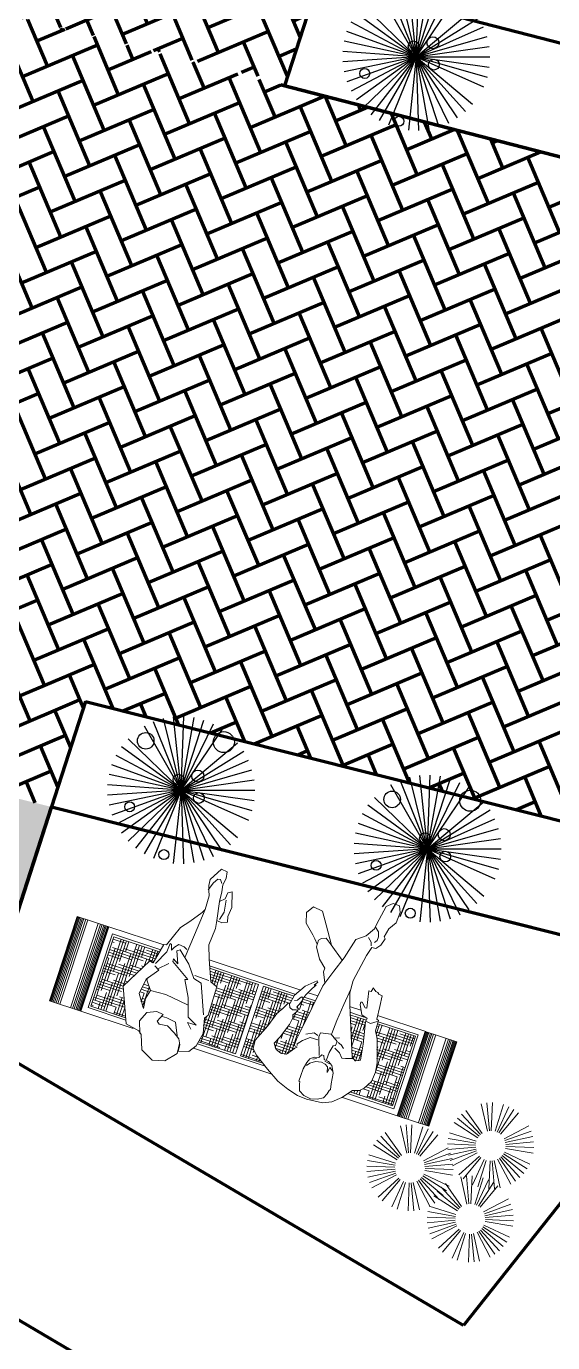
# Model space of a CAD drawing. Header units: millimetres. Extents: x 111 to 1506, y 14 to 566.
# Drawn here: x 237.28 to 240.85, y 142.36 to 151.29 of the extents above; entities that cross this region are included whole.
import ezdxf

# ---------------------------------------------------------------- set-up
doc = ezdxf.new("R2010")
doc.units = ezdxf.units.MM
doc.layers.add('FURN', color=253, linetype='Continuous')
for name, color, linetype, lineweight in [('G', 254, 'Continuous', 5), ('mobiliario', 45, 'Continuous', 13), ('PALMERAS114', 114, 'Continuous', 5), ('trazado', 253, 'Continuous', 5)]:
    doc.layers.add(name, color=color, linetype=linetype, lineweight=lineweight)
doc.styles.add('ATTR', font='romans.shx', dxfattribs={"width": 0.8, "height": 2.52})
pattern_1 = [(22.914772, (797.12783, 1599.99595), (0.097837146, 0.241122153), [0.552, -0.184]), (112.914772, (797.29731, 1600.0676), (0.097837146, 0.241122153), [0.552, -0.184])]
pattern_2 = [(360, (2.309277, 33.903915), (0.05, 0.0125), [0.2, -0.1]), (90, (2.309277, 33.903915), (-0.0125, -0.05), [0.2, -0.1])]

# ---------------------------------------------------------------- blocks, each defined once
blk = doc.blocks.new('EVG7')
for p, q in [((-6.6, 19.1), (-16.7, 56.9)), ((-3.9, 19.7), (-9, 58.4)), ((1.6, 19.7), (6.7, 58.4)), ((4.2, 19.1), (14.4, 56.9)), ((-16, 13.7), (-43.6, 41.3)), ((-13.8, 15.4), (-37.7, 46.5)), ((-11.6, 17), (-31.2, 50.9)), ((-9.2, 18.3), (-24.1, 54.3)), ((6.9, 18.3), (21.8, 54.3)), ((9.3, 17), (28.8, 50.9)), ((-20.6, 7), (-56.6, 21.9)), ((-17.8, 11.7), (-48.8, 35.4)), ((15.5, 11.7), (46.4, 35.4)), ((17, 9.4), (50.8, 28.9)), ((18.2, 7), (54.3, 21.9)), ((-21.6, 4.4), (-59.1, 14.4)), ((19.8, 1.7), (58.3, 6.7)), ((-22.2, -1.1), (-61.2, -1.1)), ((-22.2, -3.8), (-60.7, -8.9)), ((-20.6, -9.1), (-56.6, -24)), ((-19.4, -11.6), (-53.1, -31.1)), ((-17.8, -13.9), (-48.8, -37.6)), ((-13.8, -17.6), (-37.7, -48.7)), ((11.5, -17.6), (35.3, -48.7)), ((13.6, -15.9), (41.2, -43.5)), ((15.5, -13.9), (46.4, -37.6)), ((19.3, -6.6), (56.8, -16.6)), ((19.8, -1.1), (58.8, -1.1)), ((19.8, -3.8), (58.3, -8.9)), ((-11.6, -19.2), (-31.2, -53)), ((-9.2, -20.5), (-24.1, -56.5)), ((-6.6, -21.3), (-16.7, -59)), ((-3.9, -21.8), (-9, -60.6)), ((-1.2, -22.1), (-1.2, -61.1)), ((4.2, -21.3), (14.4, -59)), ((6.9, -20.5), (21.8, -56.5)), ((9.3, -19.2), (28.8, -53))]:
    blk.add_line(p, q)
at = {"style": 'ATTR', "width": 0.8, "flags": 9}
blk.add_attdef('ESTCODE', (0, 0), '', height=0.7, dxfattribs=at)
blk = doc.blocks.new('persona 1')
at = {"layer": 'mobiliario', "color": 32, "lineweight": 9}
for p, q in [((768301.7749, 8993267.2519), (768301.8256, 8993267.2761)), ((768301.8256, 8993267.2761), (768301.9237, 8993267.285)), ((768301.8629, 8993267.2653), (768301.902, 8993267.2743)), ((768301.902, 8993267.2743), (768301.9465, 8993267.2687)), ((768301.9237, 8993267.285), (768301.983, 8993267.28)), ((768301.983, 8993267.28), (768302.0501, 8993267.263)), ((768301.6781, 8993267.1494), (768301.7249, 8993267.208)), ((768301.7249, 8993267.208), (768301.7749, 8993267.2519)), ((768301.8117, 8993267.1918), (768301.8158, 8993267.2141)), ((768301.8158, 8993267.2141), (768301.8293, 8993267.2442)), ((768301.8293, 8993267.2442), (768301.8629, 8993267.2653)), ((768301.9465, 8993267.2687), (768301.9793, 8993267.2503)), ((768301.9793, 8993267.2503), (768301.9931, 8993267.2114)), ((768301.9931, 8993267.2114), (768301.9962, 8993267.1968)), ((768301.9962, 8993267.1968), (768302.0011, 8993267.197)), ((768302.0011, 8993267.197), (768302.0001, 8993267.16)), ((768302.0501, 8993267.263), (768302.1202, 8993267.2363)), ((768302.1202, 8993267.2363), (768302.2033, 8993267.1879)), ((768301.6155, 8993267.1124), (768301.6392, 8993267.1355)), ((768301.6392, 8993267.1355), (768301.6781, 8993267.1494)), ((768301.8047, 8993267.1841), (768301.8117, 8993267.1918)), ((768301.8134, 8993267.1499), (768301.8047, 8993267.1841)), ((768301.8202, 8993267.0866), (768301.8134, 8993267.1499)), ((768301.9994, 8993267.118), (768301.9912, 8993267.0758)), ((768302.0001, 8993267.16), (768301.9994, 8993267.118)), ((768302.2033, 8993267.1879), (768302.2944, 8993267.1275)), ((768302.2944, 8993267.1275), (768302.3227, 8993267.0966)), ((768301.5807, 8993267.0001), (768301.5856, 8993267.0619)), ((768301.5856, 8993267.0619), (768301.6155, 8993267.1124)), ((768301.8423, 8993267.0452), (768301.8202, 8993267.0866)), ((768301.8284, 8993267.0738), (768301.8498, 8993267.0601)), ((768301.87, 8993267.029), (768301.8423, 8993267.0452)), ((768301.8498, 8993267.0601), (768301.8567, 8993267.0937)), ((768301.8567, 8993267.0937), (768301.8643, 8993267.0607)), ((768301.8603, 8993267.04), (768301.8922, 8993267.0329)), ((768301.8643, 8993267.0607), (768301.8835, 8993267.049)), ((768301.8835, 8993267.049), (768301.9085, 8993267.0459)), ((768301.9085, 8993267.0459), (768301.9436, 8993267.0535)), ((768301.9436, 8993267.0535), (768301.9719, 8993267.0734)), ((768301.9438, 8993267.0333), (768301.9633, 8993267.0441)), ((768301.98, 8993267.0483), (768301.9586, 8993267.0301)), ((768301.9719, 8993267.0734), (768301.9877, 8993267.0927)), ((768301.9912, 8993267.0758), (768301.98, 8993267.0483)), ((768302.1221, 8993267.0663), (768302.0872, 8993267.0156)), ((768302.1564, 8993267.0702), (768302.1221, 8993267.0663)), ((768302.1913, 8993267.0593), (768302.1564, 8993267.0702)), ((768302.2148, 8993267.0257), (768302.1913, 8993267.0593)), ((768302.3273, 8993267.045), (768302.2823, 8993266.9397)), ((768302.3227, 8993267.0966), (768302.3273, 8993267.045)), ((768301.5904, 8993266.9438), (768301.5807, 8993267.0001)), ((768301.7196, 8993266.9737), (768301.6906, 8993266.9602)), ((768301.6906, 8993266.9602), (768301.7043, 8993266.8646)), ((768301.7423, 8993266.9598), (768301.7196, 8993266.9737)), ((768301.7351, 8993266.9642), (768301.7785, 8993266.9785)), ((768301.8551, 8993266.6662), (768301.7423, 8993266.9598)), ((768301.7785, 8993266.9785), (768301.8004, 8993266.9843)), ((768301.8004, 8993266.9843), (768301.8237, 8993266.9582)), ((768301.8237, 8993266.9582), (768301.8589, 8993266.9399)), ((768301.8971, 8993267.0249), (768301.87, 8993267.029)), ((768301.882, 8993266.9753), (768301.8715, 8993266.9305)), ((768301.8851, 8993267.0222), (768301.882, 8993266.9753)), ((768301.908, 8993267.0035), (768301.8971, 8993267.0249)), ((768301.9199, 8993267.0024), (768301.908, 8993267.0035)), ((768301.9318, 8993267.0237), (768301.9199, 8993267.0024)), ((768301.9586, 8993267.0301), (768301.9318, 8993267.0237)), ((768301.9711, 8993266.905), (768301.9347, 8993267.0119)), ((768302.0194, 8993266.9267), (768302.0575, 8993266.9578)), ((768302.0575, 8993266.9578), (768302.081, 8993266.9858)), ((768302.0872, 8993267.0156), (768302.0753, 8993267.0053)), ((768302.0753, 8993267.0053), (768302.0952, 8993267.0012)), ((768302.081, 8993266.9858), (768302.0782, 8993266.9956)), ((768302.0943, 8993266.9617), (768302.0849, 8993266.8899)), ((768302.0952, 8993267.0012), (768302.0943, 8993266.9617)), ((768302.1612, 8993266.8905), (768302.1921, 8993266.978)), ((768302.1921, 8993266.978), (768302.2148, 8993267.0257)), ((768301.6352, 8993266.8076), (768301.5904, 8993266.9438)), ((768301.8281, 8993266.9091), (768301.8077, 8993266.9255)), ((768301.8505, 8993266.9026), (768301.8281, 8993266.9091)), ((768301.8833, 8993266.8842), (768301.8517, 8993266.8731)), ((768301.8596, 8993266.9227), (768301.8581, 8993266.898)), ((768301.8581, 8993266.898), (768301.9061, 8993266.8679)), ((768301.8715, 8993266.9305), (768301.8596, 8993266.9227)), ((768301.9061, 8993266.8679), (768301.9696, 8993266.8803)), ((768301.9696, 8993266.8803), (768301.9711, 8993266.905)), ((768301.9703, 8993266.9247), (768302.0194, 8993266.9267)), ((768301.9786, 8993266.9004), (768302.0061, 8993266.8916)), ((768302.0061, 8993266.8916), (768302.0494, 8993266.9155)), ((768302.0849, 8993266.8899), (768302.0446, 8993266.6074)), ((768302.1556, 8993266.8459), (768302.1612, 8993266.8905)), ((768302.2823, 8993266.9397), (768302.2538, 8993266.8523)), ((768301.6592, 8993266.7643), (768301.6352, 8993266.8076)), ((768301.7043, 8993266.8646), (768301.7343, 8993266.7328)), ((768301.8998, 8993266.7789), (768301.9038, 8993266.8628)), ((768302.1383, 8993266.7861), (768302.1473, 8993266.8086)), ((768302.1473, 8993266.8086), (768302.1612, 8993266.8289)), ((768302.1722, 8993266.8022), (768302.1503, 8993266.794)), ((768302.1612, 8993266.8289), (768302.1556, 8993266.8459)), ((768302.1922, 8993266.7932), (768302.1722, 8993266.8022)), ((768302.2285, 8993266.8094), (768302.2103, 8993266.7717)), ((768302.2538, 8993266.8523), (768302.2285, 8993266.8094)), ((768301.6617, 8993266.7003), (768301.6592, 8993266.7643)), ((768301.7023, 8993266.7328), (768301.6676, 8993266.7079)), ((768301.7333, 8993266.7272), (768301.7023, 8993266.7328)), ((768301.7343, 8993266.7328), (768301.7303, 8993266.7105)), ((768301.8893, 8993266.675), (768301.8998, 8993266.7789)), ((768302.1249, 8993266.6919), (768302.1337, 8993266.7194)), ((768302.1337, 8993266.7194), (768302.1355, 8993266.7342)), ((768302.1355, 8993266.7342), (768302.1444, 8993266.7592)), ((768302.1535, 8993266.7768), (768302.1383, 8993266.7861)), ((768302.1434, 8993266.7101), (768302.1518, 8993266.7192)), ((768302.1444, 8993266.7592), (768302.1535, 8993266.7768)), ((768302.1518, 8993266.7192), (768302.1623, 8993266.7371)), ((768302.1623, 8993266.7371), (768302.1782, 8993266.744)), ((768302.1981, 8993266.7688), (768302.188, 8993266.7142)), ((768302.2004, 8993266.7738), (768302.1922, 8993266.7932)), ((768302.2103, 8993266.7717), (768302.1981, 8993266.7688)), ((768301.6742, 8993266.6959), (768301.6617, 8993266.7003)), ((768301.6799, 8993266.6172), (768301.6742, 8993266.6959)), ((768301.7303, 8993266.7105), (768301.7676, 8993266.6996)), ((768301.7621, 8993266.6526), (768301.7523, 8993266.6522)), ((768301.7523, 8993266.6522), (768301.7737, 8993266.5496)), ((768301.7903, 8993266.6266), (768301.7621, 8993266.6526)), ((768301.7676, 8993266.6996), (768301.797, 8993266.6442)), ((768301.797, 8993266.6442), (768301.7975, 8993266.6294)), ((768301.8777, 8993266.5957), (768301.8551, 8993266.6662)), ((768301.8786, 8993266.574), (768301.8893, 8993266.675)), ((768302.0837, 8993266.6163), (768302.0999, 8993266.6416)), ((768302.1441, 8993266.6434), (768302.0872, 8993266.5894)), ((768302.0999, 8993266.6416), (768302.1249, 8993266.6919)), ((768302.1357, 8993266.716), (768302.1434, 8993266.7101)), ((768302.188, 8993266.7142), (768302.1441, 8993266.6434)), ((768301.6874, 8993266.5535), (768301.6799, 8993266.6172)), ((768301.7975, 8993266.6294), (768301.7903, 8993266.6266)), ((768301.8808, 8993266.5194), (768301.8777, 8993266.5957)), ((768302.0446, 8993266.6074), (768302.0095, 8993266.5024)), ((768302.0676, 8993266.527), (768302.0379, 8993266.5872)), ((768302.0795, 8993266.5964), (768302.0958, 8993266.6193)), ((768302.0872, 8993266.5894), (768302.0795, 8993266.5964)), ((768302.0958, 8993266.6193), (768302.0837, 8993266.6163)), ((768301.7097, 8993266.5495), (768301.6874, 8993266.5535)), ((768301.7174, 8993266.5424), (768301.7097, 8993266.5495)), ((768301.7322, 8993266.5405), (768301.7174, 8993266.5424)), ((768301.745, 8993266.5287), (768301.7322, 8993266.5405)), ((768301.7526, 8993266.5241), (768301.745, 8993266.5287)), ((768301.7589, 8993266.549), (768301.7526, 8993266.5241)), ((768301.7737, 8993266.5496), (768301.7589, 8993266.549)), ((768301.853, 8993266.3532), (768301.8808, 8993266.5194)), ((768302.0095, 8993266.5024), (768301.9764, 8993266.4075)), ((768302.0661, 8993266.5023), (768302.0676, 8993266.527)), ((768302.1145, 8993266.4623), (768302.0661, 8993266.5023)), ((768301.9764, 8993266.4075), (768301.9446, 8993266.2805)), ((768301.9823, 8993266.4245), (768302.0744, 8993266.3572)), ((768302.1541, 8993266.3974), (768302.1145, 8993266.4623)), ((768301.8381, 8993266.2959), (768301.853, 8993266.3532)), ((768302.0717, 8993266.3593), (768302.1406, 8993266.2535)), ((768302.0744, 8993266.3572), (768302.115, 8993266.3293)), ((768302.115, 8993266.3293), (768302.1416, 8993266.3402)), ((768302.1416, 8993266.3402), (768302.1557, 8993266.3556)), ((768302.1557, 8993266.3556), (768302.1541, 8993266.3974)), ((768302.178, 8993266.354), (768302.1547, 8993266.3808)), ((768302.1985, 8993266.336), (768302.178, 8993266.354)), ((768302.1985, 8993266.336), (768302.2579, 8993266.2819)), ((768301.7771, 8993266.222), (768301.79, 8993266.2669)), ((768301.79, 8993266.2669), (768301.8135, 8993266.2949)), ((768301.8135, 8993266.2949), (768301.8381, 8993266.2959)), ((768301.8189, 8993266.2237), (768301.8204, 8993266.2459)), ((768301.8204, 8993266.2459), (768301.832, 8993266.2637)), ((768301.8516, 8993266.2669), (768301.8433, 8993266.2888)), ((768301.8746, 8993266.2457), (768301.8516, 8993266.2669)), ((768301.9446, 8993266.2805), (768301.892, 8993266.2414)), ((768302.1869, 8993266.1812), (768302.1406, 8993266.2535)), ((768302.2579, 8993266.2819), (768302.2749, 8993266.2204)), ((768301.7748, 8993266.1579), (768301.7873, 8993266.2126)), ((768301.7873, 8993266.2126), (768301.7771, 8993266.222)), ((768301.8299, 8993266.1946), (768301.8189, 8993266.2237)), ((768301.8554, 8993266.1734), (768301.8299, 8993266.1946)), ((768301.8573, 8993266.1858), (768301.8538, 8993266.1512)), ((768301.892, 8993266.2414), (768301.8573, 8993266.1858)), ((768302.2475, 8993266.1742), (768302.1869, 8993266.1812)), ((768302.2749, 8993266.2204), (768302.2475, 8993266.1742)), ((768301.7425, 8993266.0432), (768301.7447, 8993266.1098)), ((768301.7447, 8993266.1098), (768301.7748, 8993266.1579)), ((768301.8538, 8993266.1512), (768301.8325, 8993266.0347)), ((768301.7587, 8993266.0069), (768301.7425, 8993266.0432)), ((768301.7981, 8993266.006), (768301.7587, 8993266.0069)), ((768301.8325, 8993266.0347), (768301.7981, 8993266.006))]:
    blk.add_line(p, q, dxfattribs=at)
blk = doc.blocks.new('persona 2')
at = {"layer": 'mobiliario', "color": 32, "lineweight": 9}
for p, q in [((768302.5011, 8993267.2614), (768302.5569, 8993267.3259)), ((768302.5569, 8993267.3259), (768302.6311, 8993267.3463)), ((768302.6311, 8993267.3463), (768302.7096, 8993267.3066)), ((768302.7096, 8993267.3066), (768302.7416, 8993267.2198)), ((768302.407, 8993267.182), (768302.4385, 8993267.2281)), ((768302.4385, 8993267.2281), (768302.5022, 8993267.2463)), ((768302.502, 8993267.207), (768302.4992, 8993267.2455)), ((768302.5056, 8993267.1996), (768302.5011, 8993267.2614)), ((768302.5181, 8993267.1734), (768302.502, 8993267.207)), ((768302.7416, 8993267.2198), (768302.7623, 8993267.2046)), ((768302.7508, 8993267.2174), (768302.7771, 8993267.1467)), ((768302.7623, 8993267.2046), (768302.8467, 8993267.188)), ((768302.3905, 8993267.0977), (768302.407, 8993267.182)), ((768302.5562, 8993267.1489), (768302.5181, 8993267.1734)), ((768302.5342, 8993267.1595), (768302.5698, 8993267.0864)), ((768302.6081, 8993267.1209), (768302.5562, 8993267.1489)), ((768302.659, 8993267.1276), (768302.6081, 8993267.1209)), ((768302.653, 8993267.0652), (768302.6752, 8993267.1137)), ((768302.6752, 8993267.1137), (768302.659, 8993267.1276)), ((768302.7771, 8993267.1467), (768302.7514, 8993267.0844)), ((768302.8467, 8993267.188), (768302.9361, 8993266.9783)), ((768302.4121, 8993267.0086), (768302.3905, 8993267.0977)), ((768302.5002, 8993267.0648), (768302.4459, 8993267.0639)), ((768302.4459, 8993267.0639), (768302.507, 8993267.0336)), ((768302.4692, 8993267.0973), (768302.5002, 8993267.0648)), ((768302.5698, 8993267.0864), (768302.6264, 8993267.0769)), ((768302.6264, 8993267.0769), (768302.6565, 8993267.0791)), ((768302.6958, 8993267.0592), (768302.653, 8993267.0652)), ((768302.7514, 8993267.0844), (768302.6958, 8993267.0592)), ((768302.7858, 8993267.0068), (768302.7768, 8993267.0681)), ((768302.7768, 8993267.0681), (768302.8308, 8993266.9904)), ((768302.3958, 8993266.9832), (768302.4121, 8993267.0086)), ((768302.3996, 8993266.8051), (768302.3958, 8993266.9832)), ((768302.4957, 8993266.8151), (768302.4224, 8993266.9912)), ((768302.507, 8993267.0336), (768302.5424, 8993266.9212)), ((768302.5333, 8993266.9629), (768302.6767, 8993266.946)), ((768302.7716, 8993266.9514), (768302.7858, 8993267.0068)), ((768302.8308, 8993266.9904), (768302.8165, 8993266.8956)), ((768302.9361, 8993266.9783), (768302.8322, 8993266.7834)), ((768302.5424, 8993266.9212), (768302.5964, 8993266.8238)), ((768302.6767, 8993266.946), (768302.7716, 8993266.9514)), ((768302.8165, 8993266.8956), (768302.763, 8993266.8207)), ((768302.7716, 8993266.9514), (768302.8119, 8993266.8968)), ((768302.4446, 8993266.7887), (768302.3996, 8993266.8051)), ((768302.5465, 8993266.8021), (768302.4957, 8993266.8151)), ((768302.6017, 8993266.729), (768302.5465, 8993266.8021)), ((768302.5964, 8993266.8238), (768302.5801, 8993266.8181)), ((768302.5801, 8993266.8181), (768302.699, 8993266.7436)), ((768302.771, 8993266.8138), (768302.7187, 8993266.7631)), ((768302.763, 8993266.8207), (768302.793, 8993266.8032)), ((768302.4961, 8993266.6624), (768302.4446, 8993266.7887)), ((768302.4585, 8993266.7852), (768302.5464, 8993266.7825)), ((768302.679, 8993266.665), (768302.6017, 8993266.729)), ((768302.7001, 8993266.7285), (768302.6654, 8993266.7472)), ((768302.6654, 8993266.7472), (768302.6964, 8993266.6754)), ((768302.699, 8993266.7436), (768302.7001, 8993266.7285)), ((768302.752, 8993266.7005), (768302.7941, 8993266.7882)), ((768302.8091, 8993266.7893), (768302.7819, 8993266.6634)), ((768302.8322, 8993266.7834), (768302.8091, 8993266.7893)), ((768302.5247, 8993266.5814), (768302.4961, 8993266.6624)), ((768302.6374, 8993266.6953), (768302.6252, 8993266.5508)), ((768302.6407, 8993266.6502), (768302.6627, 8993266.6397)), ((768302.6627, 8993266.6397), (768302.6962, 8993266.636)), ((768302.6964, 8993266.6754), (768302.679, 8993266.665)), ((768302.6962, 8993266.636), (768302.7171, 8993266.6602)), ((768302.7171, 8993266.6602), (768302.7276, 8993266.6821)), ((768302.7669, 8993266.6623), (768302.72, 8993266.5365)), ((768302.7276, 8993266.6821), (768302.7391, 8993266.6497)), ((768302.7391, 8993266.6497), (768302.7483, 8993266.6474)), ((768302.7483, 8993266.6474), (768302.752, 8993266.7005)), ((768302.7819, 8993266.6634), (768302.7669, 8993266.6623)), ((768302.5173, 8993266.475), (768302.5247, 8993266.5814)), ((768302.6252, 8993266.5508), (768302.6119, 8993266.3869)), ((768302.677, 8993266.4835), (768302.6235, 8993266.4086)), ((768302.72, 8993266.5365), (768302.677, 8993266.4835)), ((768302.4619, 8993266.4167), (768302.4917, 8993266.4324)), ((768302.4695, 8993266.3839), (768302.4619, 8993266.4167)), ((768302.4917, 8993266.4324), (768302.5252, 8993266.4287)), ((768302.5124, 8993266.4172), (768302.4995, 8993266.3664)), ((768302.5252, 8993266.4287), (768302.5173, 8993266.475)), ((768302.5252, 8993266.4287), (768302.5455, 8993266.3153)), ((768302.6235, 8993266.4086), (768302.6129, 8993266.3867)), ((768302.4646, 8993266.3261), (768302.4695, 8993266.3839)), ((768302.4919, 8993266.2355), (768302.4646, 8993266.3261)), ((768302.4995, 8993266.3664), (768302.5107, 8993266.2947)), ((768302.6129, 8993266.3867), (768302.616, 8993266.3023)), ((768302.514, 8993266.2496), (768302.4919, 8993266.2355)), ((768302.5188, 8993266.2877), (768302.514, 8993266.2496)), ((768302.5455, 8993266.3153), (768302.5188, 8993266.2877)), ((768302.5499, 8993266.2552), (768302.5455, 8993266.3153)), ((768302.559, 8993266.2135), (768302.5499, 8993266.2552)), ((768302.6145, 8993266.219), (768302.6321, 8993266.2687)), ((768302.616, 8993266.3023), (768302.6275, 8993266.2698)), ((768302.6275, 8993266.2698), (768302.6368, 8993266.244)), ((768302.6368, 8993266.244), (768302.6411, 8993266.2073)), ((768302.5516, 8993266.1698), (768302.559, 8993266.2135)), ((768302.5574, 8993266.1303), (768302.5516, 8993266.1698)), ((768302.567, 8993266.2065), (768302.582, 8993266.188)), ((768302.582, 8993266.188), (768302.597, 8993266.189)), ((768302.6411, 8993266.2073), (768302.5956, 8993266.1254)), ((768302.597, 8993266.189), (768302.6145, 8993266.219)), ((768302.5956, 8993266.1254), (768302.5574, 8993266.1303))]:
    blk.add_line(p, q, dxfattribs=at)
blk = doc.blocks.new('bloque1')
at = {"layer": 'mobiliario'}
h = blk.add_hatch(dxfattribs=at)
h.set_pattern_fill('HOUND', color=250, scale=0.2, style=0)
h.set_pattern_definition(pattern_2)
h.paths.add_polyline_path([(256.2525, 18.257), (256.2562, 18.3034), (256.2787, 18.3412), (256.2964, 18.3586), (256.3256, 18.369), (256.3306, 18.3753), (256.1335, 18.3753), (256.1335, 18.0453), (256.3128, 18.0453), (256.3114, 18.0802), (256.2935, 18.1127), (256.2598, 18.2148)])
h = blk.add_hatch(dxfattribs=at)
h.set_pattern_fill('HOUND', color=250, scale=0.2, style=0)
h.set_pattern_definition(pattern_2)
h.paths.add_polyline_path([(256.3738, 18.2268), (256.3567, 18.2372), (256.335, 18.2271), (256.3453, 18.1554), (256.3677, 18.0566), (256.3657, 18.0453), (256.4435, 18.0453)])
h.paths.add_polyline_path([(256.7111, 18.2405), (256.7281, 18.2763), (256.7105, 18.3014), (256.6843, 18.3096), (256.6586, 18.3067), (256.6324, 18.2687), (256.6235, 18.2609), (256.6384, 18.2578), (256.6378, 18.2282), (256.6307, 18.1744), (256.6123, 18.0453), (256.6669, 18.0453), (256.6673, 18.0465), (256.6687, 18.0576), (256.6753, 18.0764), (256.6821, 18.0896), (256.6708, 18.0965), (256.6775, 18.1134), (256.6879, 18.1286), (256.6837, 18.1414), (256.6879, 18.1748)])
h.paths.add_polyline_path([(256.853, 18.3753), (256.7535, 18.3753), (256.7878, 18.3526), (256.8091, 18.3294), (256.8125, 18.2907), (256.7788, 18.2118), (256.7574, 18.1462), (256.7384, 18.114), (256.7248, 18.0858), (256.7156, 18.0836), (256.7085, 18.0453), (256.853, 18.0453)])
h = blk.add_hatch(dxfattribs=at)
h.set_pattern_fill('HOUND', color=250, scale=0.2, style=0)
h.set_pattern_definition(pattern_2)
h.paths.add_polyline_path([(257.0489, 18.2496), (257.0611, 18.2686), (257.0449, 18.3354), (257.0527, 18.3753), (256.878, 18.3753), (256.878, 18.0453), (257.1093, 18.0453), (257.0855, 18.1037), (257.0517, 18.116)])
h.paths.add_polyline_path([(257.5635, 18.3753), (257.399, 18.3753), (257.4541, 18.2459), (257.3762, 18.0997), (257.3589, 18.1041), (257.3462, 18.0453), (257.5635, 18.0453)])
h = blk.add_hatch(dxfattribs=at)
h.set_pattern_fill('HOUND', color=250, scale=0.2, style=0)
h.set_pattern_definition(pattern_2)
h.paths.add_polyline_path([(257.3752, 18.2549), (257.3346, 18.3132), (257.3414, 18.2672), (257.3308, 18.2257), (257.361, 18.1848), (257.361, 18.179), (257.3644, 18.1839)])
at = {"layer": 'mobiliario', "color": 250}
for p, q in [((255.9485, 18.0103), (255.9485, 18.4103)), ((256.0985, 18.4103), (255.9485, 18.4103)), ((255.9518, 18.4103), (255.9518, 18.0103)), ((255.9556, 18.4103), (255.9556, 18.0103)), ((255.9607, 18.4103), (255.9607, 18.0103)), ((255.9665, 18.4103), (255.9665, 18.0103)), ((255.973, 18.4103), (255.973, 18.0103)), ((255.9804, 18.4103), (255.9804, 18.0103)), ((255.9884, 18.4103), (255.9884, 18.0103)), ((255.9985, 18.0103), (255.9985, 18.4103)), ((256.0485, 18.0103), (256.0485, 18.4103)), ((256.0585, 18.4103), (256.0585, 18.0103)), ((256.0666, 18.4103), (256.0666, 18.0103)), ((256.074, 18.4103), (256.074, 18.0103)), ((256.0805, 18.4103), (256.0805, 18.0103)), ((256.0863, 18.4103), (256.0863, 18.0103)), ((256.0913, 18.4103), (256.0913, 18.0103)), ((256.0952, 18.4103), (256.0952, 18.0103)), ((256.0985, 18.0103), (256.0985, 18.4103)), ((256.3586, 18.4103), (256.0985, 18.4103)), ((256.0985, 18.4103), (256.0985, 18.0103)), ((256.3386, 18.3853), (256.1235, 18.3853)), ((256.1235, 18.3853), (256.1235, 18.0353)), ((257.0653, 18.4103), (256.6981, 18.4103)), ((257.0547, 18.3853), (256.7385, 18.3853)), ((257.5985, 18.4103), (257.3507, 18.4103)), ((257.5735, 18.3853), (257.3947, 18.3853)), ((257.5735, 18.0353), (257.5735, 18.3853)), ((257.5985, 18.0103), (257.5985, 18.4103)), ((257.5985, 18.4103), (257.7485, 18.4103)), ((257.5985, 18.0103), (257.5985, 18.4103)), ((257.6018, 18.4103), (257.6018, 18.0103)), ((257.6056, 18.4103), (257.6056, 18.0103)), ((257.6107, 18.4103), (257.6107, 18.0103)), ((257.6165, 18.4103), (257.6165, 18.0103)), ((257.623, 18.4103), (257.623, 18.0103)), ((257.6304, 18.4103), (257.6304, 18.0103)), ((257.6384, 18.4103), (257.6384, 18.0103)), ((257.6485, 18.0103), (257.6485, 18.4103)), ((257.6985, 18.0103), (257.6985, 18.4103)), ((257.7085, 18.4103), (257.7085, 18.0103)), ((257.7166, 18.4103), (257.7166, 18.0103)), ((257.724, 18.4103), (257.724, 18.0103)), ((257.7305, 18.4103), (257.7305, 18.0103)), ((257.7363, 18.4103), (257.7363, 18.0103)), ((257.7413, 18.4103), (257.7413, 18.0103)), ((257.7452, 18.4103), (257.7452, 18.0103)), ((257.7485, 18.0103), (257.7485, 18.4103)), ((256.3306, 18.3753), (256.1335, 18.3753)), ((256.1335, 18.3753), (256.1335, 18.0453)), ((256.853, 18.3753), (256.7535, 18.3753)), ((256.853, 18.0453), (256.853, 18.3753)), ((257.0527, 18.3753), (256.878, 18.3753)), ((256.878, 18.0453), (256.878, 18.3753)), ((257.5635, 18.3753), (257.399, 18.3753)), ((257.5635, 18.0453), (257.5635, 18.3753)), ((256.1235, 18.0353), (256.3132, 18.0353)), ((256.1335, 18.0453), (256.3128, 18.0453)), ((256.3657, 18.0453), (256.4435, 18.0453)), ((256.3802, 18.0353), (256.4474, 18.0353)), ((256.6109, 18.0353), (256.6637, 18.0353)), ((256.6123, 18.0453), (256.6669, 18.0453)), ((256.7035, 18.0353), (257.1134, 18.0353)), ((256.7085, 18.0453), (256.853, 18.0453)), ((256.878, 18.0453), (257.1093, 18.0453)), ((257.344, 18.0353), (257.5735, 18.0353)), ((257.3462, 18.0453), (257.5635, 18.0453)), ((256.0985, 18.0103), (255.9485, 18.0103)), ((256.0952, 18.0103), (256.324, 18.0103)), ((256.404, 18.0103), (256.457, 18.0103)), ((256.6073, 18.0103), (256.653, 18.0103)), ((256.688, 18.0103), (257.1236, 18.0103)), ((257.3386, 18.0103), (257.5985, 18.0103)), ((257.5985, 18.0103), (257.7485, 18.0103))]:
    blk.add_line(p, q, dxfattribs=at)
at = {"layer": 'trazado'}
blk.add_line((257.361, 18.1848), (257.361, 18.1717), dxfattribs=at)
at = {"layer": 'mobiliario', "xscale": 0.75, "yscale": 0.75, "zscale": 0.75}
for name, p in [('persona 2', (-575969.748, -6744931.9903)), ('persona 1', (-575969.933, -6744931.9954))]:
    blk.add_blockref(name, p, dxfattribs=at)
blk = doc.blocks.new('A$C772F565F')
at = {"layer": 'mobiliario', "lineweight": 13, "xscale": 1.506646428533565, "yscale": 1.506646428533565, "zscale": 1.506646428533565}
blk.add_blockref('bloque1', (-385.6239, -26.38), dxfattribs=at)

msp = doc.modelspace()

# ---------------------------------------------------------------- hatches: boundary and pattern name
at = {"layer": 'G', "lineweight": 100, "ltscale": 1000}
h = msp.add_hatch(dxfattribs=at)
h.set_pattern_fill('AR-HBONE', color=256, scale=0.046, angle=-22.085228, style=0)
h.set_pattern_definition(pattern_1)
h.paths.add_polyline_path([(239.25796, 151.60517), (239.03314, 150.90876), (237.10168, 151.38747), (237.31807, 152.1062)])
h = msp.add_hatch(dxfattribs=at)
h.set_pattern_fill('AR-HBONE', color=256, scale=0.046, angle=-22.085228, style=0)
h.set_pattern_definition(pattern_1)
h.paths.add_polyline_path([(237.44709, 145.9959), (235.50294, 146.48372), (235.73827, 147.21266), (237.67705, 146.71145)])
h = msp.add_hatch(dxfattribs=at)
h.set_pattern_fill('AR-HBONE', color=256, scale=0.046, angle=-22.085228, style=0)
h.set_pattern_definition(pattern_1)
edge = h.paths.add_edge_path()
edge.add_line((235.50294, 146.48372), (237.44709, 145.9959))
edge.add_line((237.44709, 145.9959), (222.91738, 100.98918))
edge.add_line((222.91738, 100.98918), (220.93875, 101.37021))
edge.add_line((220.93875, 101.37021), (235.50409, 146.48343))

# ---------------------------------------------------------------- linework, layer by layer
at = {"lineweight": 100, "ltscale": 1000}
for p, q in [((239.25796, 151.60517), (257.60495, 146.86661)), ((239.00357, 150.89626), (256.92913, 146.26654)), ((256.92913, 146.26654), (239.00357, 150.89626)), ((237.67705, 146.71145), (253.07799, 142.84708)), ((242.51786, 145.35777), (240.2428, 142.47671)), ((240.2428, 142.47671), (236.939, 144.42205)), ((239.3045, 141.28848), (236.4668, 142.95938))]:
    msp.add_line(p, q, dxfattribs=at)
at = {"lineweight": 211, "ltscale": 1000}
for p, q in [((237.67705, 146.71145), (253.07799, 142.84708)), ((237.44709, 145.9959), (233.05837, 132.40154)), ((237.44709, 145.9959), (252.399, 142.2442))]:
    msp.add_line(p, q, dxfattribs=at)
at = {"lineweight": 100, "ltscale": 1000}
for points in [[(239.25796, 151.60517), (239.02713, 150.89018)], [(237.67802, 146.71121), (233.05837, 132.40154)], [(223.55255, 102.95667), (237.44709, 145.9959), (252.399, 142.2442), (239.0512, 130.39259), (233.05837, 132.40154), (237.44709, 145.9959)]]:
    msp.add_lwpolyline(points, dxfattribs=at)
at = {"layer": 'FURN', "color": 54, "ltscale": 0.1}
for p, q in [((239.92114, 151.08752), (239.67179, 151.5209)), ((239.92114, 151.08752), (239.73453, 151.55139)), ((239.92114, 151.08752), (239.8009, 151.57284)), ((239.92114, 151.08752), (239.86962, 151.58485)), ((239.92114, 151.08752), (239.93934, 151.58719)), ((239.92114, 151.08752), (240.0087, 151.57979)), ((239.92114, 151.08752), (240.07636, 151.56281)), ((239.92114, 151.08752), (240.141, 151.53659)), ((239.92114, 151.08752), (239.56199, 151.43538)), ((239.92114, 151.08752), (240.20136, 151.50162)), ((239.92114, 151.08752), (239.51707, 151.38201)), ((239.92114, 151.08752), (240.30464, 151.40834)), ((239.92114, 151.08752), (240.34556, 151.35185)), ((239.92114, 151.08752), (239.45155, 151.25923)), ((239.92114, 151.08752), (240.37822, 151.29021)), ((239.92114, 151.08752), (239.43222, 151.1922)), ((239.92114, 151.08752), (240.40198, 151.22462)), ((239.92114, 151.08752), (240.41638, 151.15637)), ((239.92114, 151.08752), (239.42231, 151.05338)), ((239.92114, 151.08752), (239.42241, 151.12314)), ((239.92114, 151.08752), (239.45104, 150.91721)), ((239.92114, 151.08752), (239.5162, 150.79423)), ((239.92114, 151.08752), (239.56096, 150.74072)), ((239.92114, 151.08752), (239.6705, 150.65488)), ((239.92114, 151.08752), (239.73315, 150.6242)), ((239.92114, 151.08752), (239.86814, 150.59033)), ((239.92114, 151.08752), (240.42114, 151.08677)), ((239.92114, 151.08752), (240.41617, 151.01719)), ((239.92114, 151.08752), (240.40157, 150.94898)), ((239.92114, 151.08752), (240.37761, 150.88347)), ((239.92114, 151.08752), (240.30369, 150.76555)), ((239.92114, 151.08752), (240.20012, 150.67258)), ((239.92114, 151.08752), (240.13966, 150.63779)), ((239.92114, 151.08752), (240.00723, 150.59498)), ((238.32631, 146.11068), (238.27479, 146.60802)), ((238.32631, 146.11068), (238.34451, 146.61035)), ((238.32631, 146.11068), (238.41387, 146.60296)), ((238.32631, 146.11068), (238.07696, 146.54407)), ((238.32631, 146.11068), (238.1397, 146.57455)), ((238.32631, 146.11068), (238.20607, 146.59601)), ((238.32631, 146.11068), (238.48153, 146.58598)), ((238.32631, 146.11068), (238.54617, 146.55975)), ((238.32631, 146.11068), (238.60653, 146.52478)), ((238.32631, 146.11068), (237.96716, 146.45855)), ((238.32631, 146.11068), (238.70981, 146.43151)), ((238.32631, 146.11068), (237.92224, 146.40518)), ((238.32631, 146.11068), (238.75073, 146.37501)), ((238.32631, 146.11068), (237.85672, 146.28239)), ((238.32631, 146.11068), (238.78339, 146.31337)), ((238.32631, 146.11068), (238.80715, 146.24779)), ((238.32631, 146.11068), (237.8374, 146.21536)), ((238.32631, 146.11068), (238.82155, 146.17953)), ((239.99818, 145.71298), (239.81157, 146.17685)), ((239.99818, 145.71298), (239.87794, 146.19831)), ((239.99818, 145.71298), (239.94666, 146.21032)), ((239.99818, 145.71298), (240.01638, 146.21265)), ((239.99818, 145.71298), (240.08574, 146.20526)), ((239.99818, 145.71298), (240.1534, 146.18828)), ((239.99818, 145.71298), (240.21804, 146.16205)), ((238.32631, 146.11068), (237.82748, 146.07655)), ((238.32631, 146.11068), (237.82758, 146.1463)), ((238.32631, 146.11068), (237.85621, 145.94037)), ((238.32631, 146.11068), (237.92137, 145.81739)), ((238.32631, 146.11068), (237.96613, 145.76389)), ((238.32631, 146.11068), (238.07567, 145.67804)), ((238.32631, 146.11068), (238.13832, 145.64737)), ((238.32631, 146.11068), (238.27331, 145.6135)), ((238.32631, 146.11068), (238.82631, 146.10994)), ((238.32631, 146.11068), (238.82134, 146.04036)), ((238.32631, 146.11068), (238.80674, 145.97215)), ((238.32631, 146.11068), (238.78278, 145.90663)), ((238.32631, 146.11068), (238.70886, 145.78872)), ((238.32631, 146.11068), (238.60529, 145.69575)), ((238.32631, 146.11068), (238.54483, 145.66096)), ((238.32631, 146.11068), (238.41241, 145.61815)), ((239.99818, 145.71298), (239.74883, 146.14637)), ((239.99818, 145.71298), (240.2784, 146.12709)), ((239.99818, 145.71298), (239.59411, 146.00748)), ((239.99818, 145.71298), (239.63903, 146.06085)), ((239.99818, 145.71298), (240.38168, 146.03381)), ((239.99818, 145.71298), (240.4226, 145.97731)), ((239.99818, 145.71298), (239.52859, 145.88469)), ((239.99818, 145.71298), (240.45526, 145.91567)), ((239.99818, 145.71298), (239.50927, 145.81767)), ((239.99818, 145.71298), (240.47902, 145.85009)), ((239.99818, 145.71298), (239.49935, 145.67885)), ((239.99818, 145.71298), (239.49945, 145.7486)), ((239.99818, 145.71298), (239.52808, 145.54267)), ((239.99818, 145.71298), (239.59324, 145.41969)), ((239.99818, 145.71298), (239.638, 145.36619)), ((239.99818, 145.71298), (239.74754, 145.28034)), ((239.99818, 145.71298), (239.81019, 145.24967)), ((239.99818, 145.71298), (239.94518, 145.2158)), ((239.99818, 145.71298), (240.49342, 145.78183)), ((239.99818, 145.71298), (240.49818, 145.71224)), ((239.99818, 145.71298), (240.49321, 145.64266)), ((239.99818, 145.71298), (240.47861, 145.57445)), ((239.99818, 145.71298), (240.45465, 145.50894)), ((239.99818, 145.71298), (240.38073, 145.39102)), ((239.99818, 145.71298), (240.27716, 145.29805)), ((239.99818, 145.71298), (240.2167, 145.26326)), ((239.99818, 145.71298), (240.08428, 145.22045))]:
    msp.add_line(p, q, dxfattribs=at)
at = {"layer": 'FURN', "ltscale": 0.1}
for p, q in [((239.92114, 151.08752), (239.48002, 151.32291)), ((239.92114, 151.08752), (239.43192, 150.98429)), ((239.92114, 151.08752), (239.47932, 150.85344)), ((239.92114, 151.08752), (239.61273, 150.69397)), ((239.92114, 151.08752), (239.93785, 150.5878)), ((239.92114, 151.08752), (240.25516, 150.71545)), ((239.92114, 151.08752), (240.07494, 150.61176)), ((238.32631, 146.11068), (237.88519, 146.34607)), ((238.32631, 146.11068), (237.83709, 146.00745)), ((238.32631, 146.11068), (237.88449, 145.8766)), ((238.32631, 146.11068), (238.0179, 145.71713)), ((238.32631, 146.11068), (238.34302, 145.61096)), ((238.32631, 146.11068), (238.66033, 145.73861)), ((238.32631, 146.11068), (238.48011, 145.63492)), ((239.99818, 145.71298), (239.55706, 145.94838)), ((239.99818, 145.71298), (239.50896, 145.60976)), ((239.99818, 145.71298), (239.55636, 145.47891)), ((239.99818, 145.71298), (239.68977, 145.31944)), ((239.99818, 145.71298), (240.01489, 145.21326)), ((239.99818, 145.71298), (240.3322, 145.34091)), ((239.99818, 145.71298), (240.15198, 145.23723))]:
    msp.add_line(p, q, dxfattribs=at)
at = {"layer": 'FURN', "color": 54, "ltscale": 0.1}
for centre, radius in [((239.90355, 151.15852), 0.03628), ((240.03479, 151.18259), 0.04084), ((240.04131, 151.0338), 0.03628), ((239.5721, 150.97427), 0.0337), ((238.08607, 146.44484), 0.05617), ((238.61598, 146.43615), 0.07141), ((238.43996, 146.20575), 0.04084), ((238.30872, 146.18169), 0.03628), ((238.44648, 146.05696), 0.03628), ((239.75794, 146.04714), 0.05617), ((240.28785, 146.03845), 0.07141), ((237.97727, 145.99743), 0.0337), ((239.98059, 145.78399), 0.03628), ((240.11183, 145.80806), 0.04084), ((239.64914, 145.59973), 0.0337), ((240.11835, 145.65927), 0.03628)]:
    msp.add_circle(centre, radius, dxfattribs=at)
at = {"layer": 'FURN', "ltscale": 0.1}
for centre in [(239.80405, 150.64954), (238.20922, 145.67271), (239.88109, 145.27501)]:
    msp.add_circle(centre, 0.0337, dxfattribs=at)
at = {"layer": 'G', "linetype": 'Continuous', "lineweight": 100, "ltscale": 1000}
for p, q in [((237.4196, 151.02575), (237.28692, 151.33963)), ((237.32177, 150.78463), (237.10684, 151.29307)), ((237.34796, 151.19523), (237.53686, 151.27508)), ((237.51744, 151.26687), (237.51117, 151.28171)), ((237.25012, 150.95411), (237.75856, 151.16903)), ((237.90185, 150.83008), (237.73541, 151.2238)), ((237.99969, 151.0712), (237.95966, 151.16588)), ((237.80401, 150.58895), (237.58908, 151.09739)), ((237.83021, 150.99955), (238.12354, 151.12355)), ((238.38409, 150.6344), (238.18391, 151.10796)), ((238.48193, 150.87552), (238.40816, 151.05004)), ((238.41029, 151.045), (238.41688, 151.04779)), ((237.15229, 150.71298), (237.66073, 150.92791)), ((237.73237, 150.75843), (238.24081, 150.97336)), ((238.28626, 150.39328), (238.07133, 150.90172)), ((238.31245, 150.80388), (238.71022, 150.97203)), ((238.86634, 150.43873), (238.65141, 150.94717)), ((238.96417, 150.67985), (238.85665, 150.93421)), ((238.89253, 150.84933), (239.00357, 150.89626)), ((237.70617, 150.34783), (237.49125, 150.85627)), ((238.79469, 150.60821), (239.29691, 150.8205)), ((239.44642, 150.48417), (239.30514, 150.81837)), ((237.63453, 150.51731), (238.14297, 150.73224)), ((238.21461, 150.56276), (238.72305, 150.77769)), ((239.34858, 150.24305), (239.13365, 150.75149)), ((239.37478, 150.65365), (239.59025, 150.74474)), ((239.54426, 150.7253), (239.52939, 150.76046)), ((237.05445, 150.47186), (237.56289, 150.68679)), ((238.18842, 150.15216), (237.97349, 150.6606)), ((238.7685, 150.1976), (238.55357, 150.70604)), ((239.27694, 150.41253), (239.78538, 150.62746)), ((239.92866, 150.2885), (239.75364, 150.70254)), ((240.0265, 150.52962), (239.97789, 150.64462)), ((237.60834, 150.10671), (237.39341, 150.61515)), ((238.11678, 150.32164), (238.62521, 150.53656)), ((238.69686, 150.36708), (239.2053, 150.58201)), ((239.83083, 150.04738), (239.6159, 150.55582)), ((239.85702, 150.45798), (240.17693, 150.59321)), ((240.41091, 150.09283), (240.20213, 150.5867)), ((236.95661, 150.23074), (237.46505, 150.44567)), ((237.53669, 150.27619), (238.04513, 150.49112)), ((238.67066, 149.95648), (238.45573, 150.46492)), ((239.25074, 150.00193), (239.03582, 150.51037)), ((240.33926, 150.26231), (240.76362, 150.44169)), ((240.50874, 150.33395), (240.42638, 150.52879)), ((240.4371, 150.50343), (240.47027, 150.51745)), ((237.5105, 149.86559), (237.29557, 150.37403)), ((238.09058, 149.91103), (237.87565, 150.41947)), ((239.1791, 150.17141), (239.68754, 150.38634)), ((239.75918, 150.21686), (240.26762, 150.43179)), ((240.31307, 149.8517), (240.09814, 150.36014)), ((240.89315, 149.89715), (240.67822, 150.40559)), ((238.01894, 150.08051), (238.52738, 150.29544)), ((238.59902, 150.12596), (239.10746, 150.34089)), ((239.15291, 149.76081), (238.93798, 150.26925)), ((239.73299, 149.80626), (239.51806, 150.31469)), ((240.82151, 150.06663), (241.32995, 150.28156)), ((236.85878, 149.98962), (237.36721, 150.20455)), ((237.43886, 150.03507), (237.9473, 150.24999)), ((237.99274, 149.66991), (237.77782, 150.17835)), ((238.57283, 149.71536), (238.3579, 150.2238)), ((239.66135, 149.97574), (240.16978, 150.19066)), ((240.24143, 150.02118), (240.74987, 150.23611)), ((237.41266, 149.62446), (237.19773, 150.1329)), ((238.50118, 149.88484), (239.00962, 150.09977)), ((239.08126, 149.93029), (239.5897, 150.14521)), ((240.21523, 149.61058), (240.0003, 150.11902)), ((240.79531, 149.65603), (240.58039, 150.16447)), ((237.34102, 149.79394), (237.84946, 150.00887)), ((237.9211, 149.83939), (238.42954, 150.05432)), ((239.05507, 149.51969), (238.84014, 150.02812)), ((239.63515, 149.56513), (239.42022, 150.07357)), ((240.14359, 149.78006), (240.65203, 149.99499)), ((240.72367, 149.82551), (241.23211, 150.04044)), ((237.89491, 149.42879), (237.67998, 149.93723)), ((238.47499, 149.47424), (238.26006, 149.98268)), ((238.98343, 149.68917), (239.49187, 149.90409)), ((239.56351, 149.73461), (240.07195, 149.94954)), ((240.69748, 149.41491), (240.48255, 149.92335)), ((237.31483, 149.38334), (237.0999, 149.89178)), ((238.40335, 149.64372), (238.91178, 149.85864)), ((239.53731, 149.32401), (239.32239, 149.83245)), ((240.1174, 149.36946), (239.90247, 149.8779)), ((237.24318, 149.55282), (237.75162, 149.76775)), ((237.82326, 149.59827), (238.3317, 149.8132)), ((238.37715, 149.23312), (238.16222, 149.74155)), ((238.95723, 149.27856), (238.7423, 149.787)), ((240.04575, 149.53894), (240.55419, 149.75387)), ((240.62583, 149.58439), (241.13427, 149.79931)), ((237.79707, 149.18767), (237.58214, 149.69611)), ((238.88559, 149.44804), (239.39403, 149.66297)), ((239.46567, 149.49349), (239.97411, 149.70842)), ((240.01956, 149.12834), (239.80463, 149.63678)), ((240.59964, 149.17378), (240.38471, 149.68222)), ((237.72543, 149.35715), (238.23387, 149.57207)), ((238.30551, 149.4026), (238.81395, 149.61752)), ((239.43948, 149.08289), (239.22455, 149.59133)), ((240.528, 149.34326), (241.03644, 149.55819)), ((237.14535, 149.3117), (237.65378, 149.52663)), ((238.27931, 148.99199), (238.06439, 149.50043)), ((238.8594, 149.03744), (238.64447, 149.54588)), ((239.36783, 149.25237), (239.87627, 149.4673)), ((239.94792, 149.29782), (240.45635, 149.51274)), ((237.69923, 148.94655), (237.4843, 149.45498)), ((238.20767, 149.16147), (238.71611, 149.3764)), ((238.78775, 149.20692), (239.29619, 149.42185)), ((239.92172, 148.88721), (239.70679, 149.39565)), ((240.5018, 148.93266), (240.28687, 149.4411)), ((237.04751, 149.07058), (237.55595, 149.2855)), ((237.62759, 149.11603), (238.13603, 149.33095)), ((238.76156, 148.79632), (238.54663, 149.30476)), ((239.34164, 148.84177), (239.12671, 149.35021)), ((240.43016, 149.10214), (240.9386, 149.31707)), ((237.6014, 148.70542), (237.38647, 149.21386)), ((238.18148, 148.75087), (237.96655, 149.25931)), ((239.27, 149.01125), (239.77844, 149.22617)), ((239.85008, 149.05669), (240.35852, 149.27162)), ((240.40397, 148.69154), (240.18904, 149.19998)), ((240.98405, 148.73699), (240.76912, 149.24543)), ((238.10983, 148.92035), (238.61827, 149.13528)), ((238.68992, 148.9658), (239.19835, 149.18073)), ((239.2438, 148.60064), (239.02887, 149.10908)), ((239.82388, 148.64609), (239.60896, 149.15453)), ((236.94967, 148.82946), (237.45811, 149.04438)), ((237.52975, 148.8749), (238.03819, 149.08983)), ((238.08364, 148.50975), (237.86871, 149.01819)), ((238.66372, 148.5552), (238.44879, 149.06364)), ((239.75224, 148.81557), (240.26068, 149.0305)), ((240.33232, 148.86102), (240.84076, 149.07595)), ((237.50356, 148.4643), (237.28863, 148.97274)), ((238.59208, 148.72468), (239.10052, 148.9396)), ((239.17216, 148.77012), (239.6806, 148.98505)), ((240.30613, 148.45042), (240.0912, 148.95886)), ((240.88621, 148.49587), (240.67128, 149.00431)), ((237.43192, 148.63378), (237.94035, 148.84871)), ((238.012, 148.67923), (238.52044, 148.89416)), ((239.14597, 148.35952), (238.93104, 148.86796)), ((239.72605, 148.40497), (239.51112, 148.91341)), ((240.23449, 148.6199), (240.74292, 148.83483)), ((240.81457, 148.66535), (241.32301, 148.88027)), ((236.85183, 148.58833), (237.36027, 148.80326)), ((237.9858, 148.26863), (237.77087, 148.77707)), ((238.56588, 148.31407), (238.35096, 148.82251)), ((239.07432, 148.529), (239.58276, 148.74393)), ((239.6544, 148.57445), (240.16284, 148.78938)), ((240.78837, 148.25474), (240.57344, 148.76318)), ((237.40572, 148.22318), (237.19079, 148.73162)), ((238.49424, 148.48355), (239.00268, 148.69848)), ((239.62821, 148.16385), (239.41328, 148.67229)), ((240.20829, 148.2093), (239.99336, 148.71774)), ((237.33408, 148.39266), (237.84252, 148.60759)), ((237.91416, 148.43811), (238.4226, 148.65303)), ((238.46805, 148.07295), (238.25312, 148.58139)), ((239.04813, 148.1184), (238.8332, 148.62684)), ((240.13665, 148.37878), (240.64509, 148.5937)), ((240.71673, 148.42422), (241.22517, 148.63915)), ((237.30788, 147.98206), (237.09296, 148.4905)), ((237.88797, 148.0275), (237.67304, 148.53594)), ((238.97649, 148.28788), (239.48492, 148.50281)), ((239.55657, 148.33333), (240.06501, 148.54826)), ((240.11045, 147.96817), (239.89553, 148.47661)), ((240.69054, 148.01362), (240.47561, 148.52206)), ((237.81632, 148.19698), (238.32476, 148.41191)), ((238.3964, 148.24243), (238.90484, 148.45736)), ((238.95029, 147.87728), (238.73536, 148.38572)), ((239.53037, 147.92273), (239.31544, 148.43117)), ((240.61889, 148.1831), (241.12733, 148.39803)), ((237.23624, 148.15154), (237.74468, 148.36646)), ((238.37021, 147.83183), (238.15528, 148.34027)), ((239.45873, 148.09221), (239.96717, 148.30713)), ((240.03881, 148.13765), (240.54725, 148.35258)), ((237.79013, 147.78638), (237.5752, 148.29482)), ((238.29857, 148.00131), (238.80701, 148.21624)), ((238.87865, 148.04676), (239.38709, 148.26169)), ((240.01262, 147.72705), (239.79769, 148.23549)), ((240.5927, 147.7725), (240.37777, 148.28094)), ((237.1384, 147.91041), (237.64684, 148.12534)), ((237.71849, 147.95586), (238.22692, 148.17079)), ((238.85245, 147.63616), (238.63753, 148.1446)), ((239.43254, 147.6816), (239.21761, 148.19004)), ((240.52106, 147.94198), (241.02949, 148.15691)), ((237.69229, 147.54526), (237.47736, 148.0537)), ((238.27237, 147.59071), (238.05744, 148.09915)), ((239.36089, 147.85108), (239.86933, 148.06601)), ((239.94097, 147.89653), (240.44941, 148.11146)), ((240.49486, 147.53138), (240.27993, 148.03982)), ((238.20073, 147.76019), (238.70917, 147.97512)), ((238.78081, 147.80564), (239.28925, 148.02056)), ((239.3347, 147.44048), (239.11977, 147.94892)), ((239.91478, 147.48593), (239.69985, 147.99437)), ((237.04057, 147.66929), (237.54901, 147.88422)), ((237.62065, 147.71474), (238.12909, 147.92967)), ((238.17454, 147.34959), (237.95961, 147.85803)), ((238.75462, 147.39503), (238.53969, 147.90347)), ((239.84314, 147.65541), (240.35158, 147.87034)), ((240.42322, 147.70086), (240.93166, 147.91578)), ((237.59445, 147.30414), (237.37953, 147.81258)), ((238.68297, 147.56451), (239.19141, 147.77944)), ((239.26306, 147.60996), (239.77149, 147.82489)), ((240.39702, 147.29026), (240.1821, 147.79869)), ((240.97711, 147.3357), (240.76218, 147.84414)), ((237.52281, 147.47362), (238.03125, 147.68855)), ((238.10289, 147.51907), (238.61133, 147.73399)), ((239.23686, 147.19936), (239.02193, 147.7078)), ((239.81694, 147.24481), (239.60201, 147.75325)), ((240.32538, 147.45974), (240.83382, 147.67466)), ((236.94273, 147.42817), (237.45117, 147.6431)), ((238.0767, 147.10846), (237.86177, 147.6169)), ((238.65678, 147.15391), (238.44185, 147.66235)), ((239.16522, 147.36884), (239.67366, 147.58377)), ((239.7453, 147.41429), (240.25374, 147.62921)), ((240.87927, 147.09458), (240.66434, 147.60302)), ((237.49662, 147.06302), (237.28169, 147.57146)), ((238.00506, 147.27794), (238.51349, 147.49287)), ((238.58514, 147.32339), (239.09358, 147.53832)), ((239.71911, 147.00369), (239.50418, 147.51212)), ((240.29919, 147.04913), (240.08426, 147.55757)), ((237.42497, 147.2325), (237.93341, 147.44742)), ((238.55894, 146.91279), (238.34401, 147.42123)), ((239.13902, 146.95824), (238.9241, 147.46668)), ((240.22754, 147.21861), (240.73598, 147.43354)), ((240.80763, 147.26406), (241.31606, 147.47899)), ((236.84489, 147.18705), (237.35333, 147.40198)), ((237.39878, 146.82189), (237.18385, 147.33033)), ((237.97886, 146.86734), (237.76393, 147.37578)), ((239.06738, 147.12772), (239.57582, 147.34264)), ((239.64746, 147.17317), (240.1559, 147.38809)), ((240.20135, 146.80801), (239.98642, 147.31645)), ((240.78143, 146.85346), (240.5665, 147.3619)), ((237.90722, 147.03682), (238.41566, 147.25175)), ((238.4873, 147.08227), (238.99574, 147.2972)), ((239.04119, 146.71712), (238.82626, 147.22555)), ((239.62127, 146.76256), (239.40634, 147.271)), ((240.70979, 147.02294), (241.21823, 147.23787)), ((237.32714, 146.99137), (237.83558, 147.2063)), ((237.86492, 146.66431), (237.6661, 147.13466)), ((238.46111, 146.67167), (238.24618, 147.18011)), ((239.54963, 146.93204), (240.05806, 147.14697)), ((240.12971, 146.97749), (240.63815, 147.19242)), ((238.38946, 146.84115), (238.8979, 147.05607)), ((238.96954, 146.8866), (239.47798, 147.10152)), ((240.10351, 146.56689), (239.88858, 147.07533)), ((240.68359, 146.61234), (240.46867, 147.12078)), ((237.34226, 146.798), (237.73774, 146.96518)), ((237.80938, 146.7957), (238.31782, 147.01063)), ((238.94335, 146.47599), (238.72842, 146.98443)), ((239.52343, 146.52144), (239.3085, 147.02988)), ((240.61195, 146.78182), (241.12039, 146.99674)), ((237.64133, 146.72068), (237.56826, 146.89354)), ((238.31186, 146.55217), (238.14834, 146.93898)), ((239.45179, 146.69092), (239.96023, 146.90585)), ((240.03187, 146.73637), (240.54031, 146.9513)), ((240.58576, 146.37121), (240.37083, 146.87965)), ((238.29163, 146.60003), (238.80006, 146.81495)), ((238.87171, 146.64547), (239.38015, 146.8604)), ((239.42559, 146.28032), (239.21067, 146.78876)), ((240.00568, 146.32577), (239.79075, 146.83421)), ((237.63549, 146.72219), (237.6399, 146.72406)), ((237.93157, 146.64759), (238.21998, 146.7695)), ((238.08839, 146.60824), (238.0505, 146.69786)), ((238.75879, 146.44002), (238.63058, 146.74331)), ((239.93403, 146.49525), (240.44247, 146.71017)), ((240.51411, 146.54069), (241.02255, 146.75562)), ((238.82121, 146.42436), (239.28231, 146.61928)), ((239.35395, 146.4498), (239.86239, 146.66473)), ((240.48792, 146.13009), (240.27299, 146.63853)), ((238.52466, 146.49877), (238.70223, 146.57383)), ((239.20573, 146.32788), (239.11283, 146.54764)), ((239.87613, 146.15966), (239.69291, 146.59308)), ((240.41628, 146.29957), (240.92472, 146.5145)), ((238.53532, 146.49609), (238.53275, 146.50219)), ((239.4143, 146.27554), (239.76455, 146.4236)), ((239.8362, 146.25412), (240.34463, 146.46905)), ((240.97016, 145.93442), (240.75524, 146.44286)), ((239.11775, 146.34995), (239.18447, 146.37816)), ((239.65266, 146.21573), (239.59507, 146.35196)), ((240.32306, 146.04752), (240.17515, 146.39741)), ((240.31844, 146.05845), (240.82688, 146.27338)), ((240.00739, 146.12673), (240.2468, 146.22793)), ((240.09959, 146.10359), (240.07732, 146.15629)), ((240.77, 145.93537), (240.6574, 146.20174)), ((240.60048, 145.97791), (240.72904, 146.03226))]:
    msp.add_line(p, q, dxfattribs=at)

# ---------------------------------------------------------------- block references
at = {"layer": 'mobiliario', "lineweight": 13, "rotation": 161.7115915491171}
msp.add_blockref('A$C772F565F', (240.43356, 145.11928), dxfattribs=at)
at = {"layer": 'PALMERAS114', "extrusion": (0, 0, -1), "xscale": -0.004880888891868356, "yscale": 0.004880888891718753, "zscale": -0.004880888891868356, "rotation": 294.9205878507973}
for p in [(-240.42408, 143.70396), (-239.87658, 143.55445), (-240.28523, 143.20768)]:
    msp.add_blockref('EVG7', p, dxfattribs=at)

doc.saveas('drawing.dxf')
